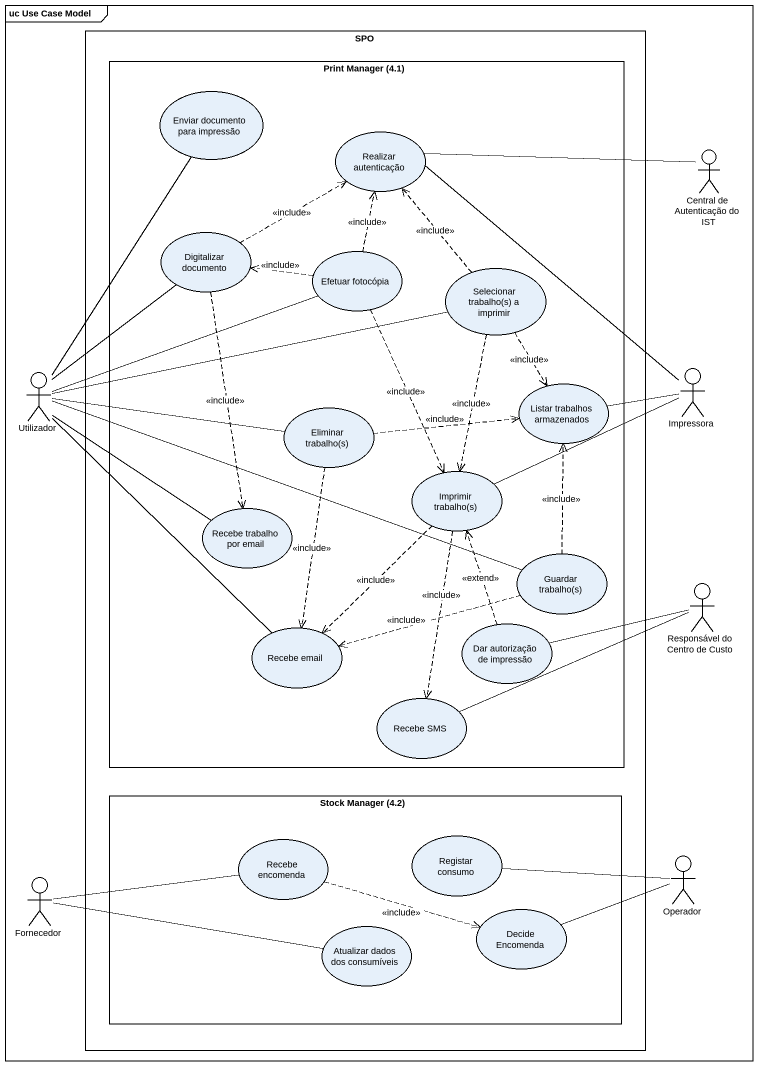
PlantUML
@startuml
mainframe uc Use Case Model
rectangle SPO {
  rectangle "Print Manager (4.1)" as Print_Manager_4_1 {
    usecase "Enviar documento para impressão" as Enviar_documento_para
    usecase "Realizar autenticação" as Realizar_autenticação
    usecase "Digitalizar documento" as Digitalizar_documento
    usecase "Efetuar fotocópia" as Efetuar_fotocópia
    usecase "Selecionar trabalho(s) a imprimir" as Selecionar_trabalho_s_a
    usecase "Listar trabalhos armazenados" as Listar_trabalhos_armazenados
    usecase "Eliminar trabalho(s)" as Eliminar_trabalho_s
    usecase "Imprimir trabalho(s)" as Imprimir_trabalho_s
    usecase "Recebe trabalho por email" as Recebe_trabalho_por_email
    usecase "Guardar trabalho(s)" as Guardar_trabalho_s
    usecase "Recebe email" as Recebe_email
    usecase "Dar autorização de impressão" as Dar_autorização_de_impressão
    usecase "Recebe SMS" as Recebe_SMS
  }
  rectangle "Stock Manager (4.2)" as Stock_Manager_4_2 {
    usecase "Recebe encomenda" as Recebe_encomenda
    usecase "Registar consumo" as Registar_consumo
    usecase "Atualizar dados dos consumíveis" as Atualizar_dados_dos
    usecase "Decide Encomenda" as Decide_Encomenda
  }
}
actor "Central de Autenticação do IST" as Central_de_Autenticação_do
actor Utilizador
actor Impressora
actor "Responsável do Centro de Custo" as Responsável_do_Centro_de
actor Fornecedor
actor Operador
Central_de_Autenticação_do -left- Realizar_autenticação
Digitalizar_documento .right.> Realizar_autenticação : <<include>>
Digitalizar_documento ..> Recebe_trabalho_por_email : <<include>>
Efetuar_fotocópia .up.> Realizar_autenticação : <<include>>
Efetuar_fotocópia .left.> Digitalizar_documento : <<include>>
Efetuar_fotocópia ..> Imprimir_trabalho_s : <<include>>
Selecionar_trabalho_s_a .up.> Realizar_autenticação : <<include>>
Selecionar_trabalho_s_a ..> Listar_trabalhos_armazenados : <<include>>
Selecionar_trabalho_s_a ..> Imprimir_trabalho_s : <<include>>
Utilizador -up- Enviar_documento_para
Utilizador -up- Digitalizar_documento
Utilizador -right- Efetuar_fotocópia
Utilizador -right- Selecionar_trabalho_s_a
Utilizador -right- Eliminar_trabalho_s
Utilizador -right- Recebe_trabalho_por_email
Utilizador -right- Guardar_trabalho_s
Utilizador -- Recebe_email
Impressora -up- Realizar_autenticação
Impressora -left- Listar_trabalhos_armazenados
Impressora -left- Imprimir_trabalho_s
Eliminar_trabalho_s .right.> Listar_trabalhos_armazenados : <<include>>
Eliminar_trabalho_s ..> Recebe_email : <<include>>
Imprimir_trabalho_s ..> Recebe_email : <<include>>
Imprimir_trabalho_s ..> Recebe_SMS : <<include>>
Guardar_trabalho_s .up.> Listar_trabalhos_armazenados : <<include>>
Guardar_trabalho_s .left.> Recebe_email : <<include>>
Responsável_do_Centro_de -left- Dar_autorização_de_impressão
Responsável_do_Centro_de -left- Recebe_SMS
Dar_autorização_de_impressão .up.> Imprimir_trabalho_s : <<extend>>
Recebe_encomenda -left- Fornecedor
Recebe_encomenda .right.> Decide_Encomenda : <<include>>
Operador -left- Registar_consumo
Operador -left- Decide_Encomenda
Atualizar_dados_dos -left- Fornecedor
@enduml
